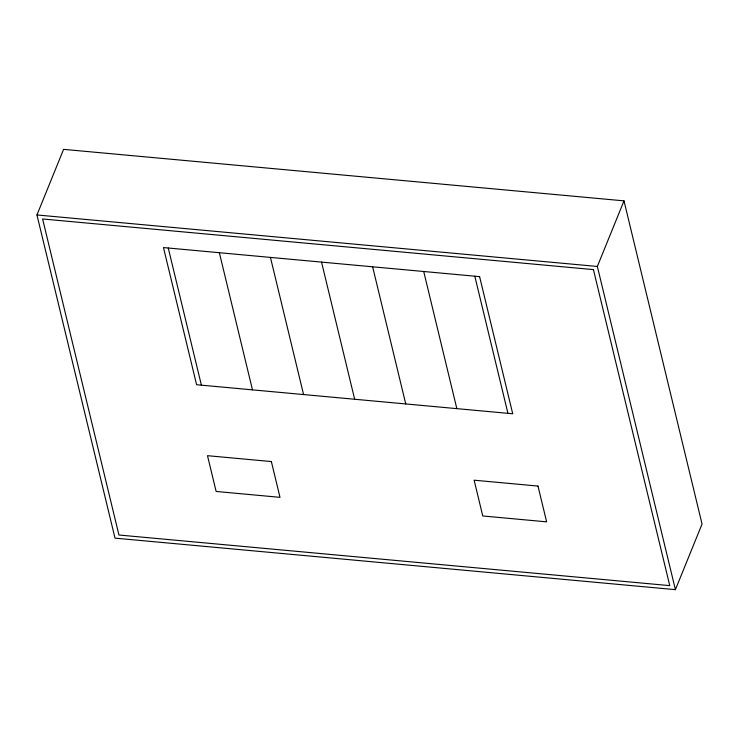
<?xml version="1.0" encoding="UTF-8"?>
<svg xmlns="http://www.w3.org/2000/svg" width="739" height="739" viewBox="0 0 739 739"><rect width="100%" height="100%" fill="white"/><g stroke="black" fill="none" stroke-linecap="round" stroke-linejoin="round"><path stroke-width="1.11" d="M36.95 214.957L63.591 149.352L623.993 200.86L702.05 524.043L675.409 589.648L115.007 538.14L36.95 214.957L597.352 266.465L675.409 589.648M597.352 266.465L623.993 200.86M474.808 276.192L507.933 413.341M423.715 271.499L456.841 408.639M372.632 266.797L405.748 403.947M321.539 262.105L354.665 399.245M270.446 257.412L303.572 394.552M219.354 252.71L252.479 389.859M168.261 248.018L201.387 385.158M593.426 269.606L42.603 218.975L118.933 535.008L669.756 585.63L593.426 269.606M479.602 276.635L163.476 247.574L196.602 384.723L512.727 413.775L479.602 276.635M271.361 461.561L207.493 455.686L216.139 491.463L279.998 497.338L271.361 461.561M537.992 486.068L474.124 480.193L482.77 515.97L546.629 521.845L537.992 486.068"/></g></svg>
